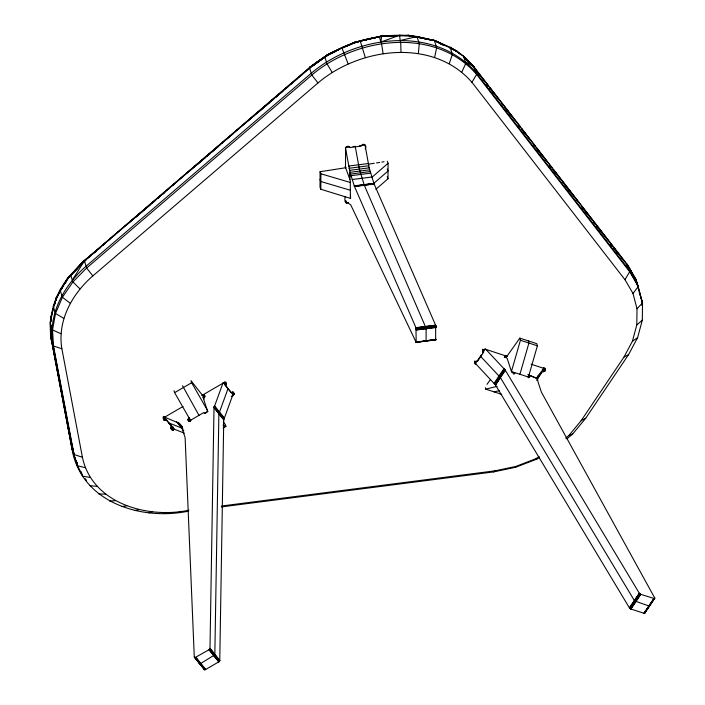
<?xml version="1.0" encoding="UTF-8"?>
<svg xmlns="http://www.w3.org/2000/svg" width="705" height="705" viewBox="0 0 705 705"><rect width="100%" height="100%" fill="white"/><g stroke="black" fill="none" stroke-linecap="round" stroke-linejoin="round"><path stroke-width="1.06" d="M204.089 397.162C199.083 392.438 207.711 394.87 203.084 397.435L207.323 410.486C207.702 412.125 204.926 414.126 203.851 412.513L190.209 420.462C187.979 422.022 187.248 418.594 189.381 417.915M346.093 167.675L320.079 171.738L320.008 187.213L320.81 189.248L350.632 198.449L350.403 194.844M320.81 189.248L320.872 173.774L320.079 171.738M345.362 196.316C344.269 198.572 344.71 204.944 348.517 202.661M345.494 167.816L345.582 148.094C345.626 146.111 349.31 145.397 349.583 147.574L361.304 146.067C362.37 142.172 367.737 145.124 365.296 148.843M350.394 198.008L350.297 180.647L345.15 166.398M375.836 189.328L388.014 178.744L388.085 163.269L387.283 161.233M435.664 339.757L435.646 325.322L374.038 183.785L369.164 167.843L365.04 145.063L359.594 145.759M565.648 438.202L568.9 435.478L581.149 420.682L623.969 357.082L632.385 341.273L636.791 324.943L637.003 308.781L633.011 293.492L624.983 279.709L471.945 82.318C433.011 37.709 359.788 47.402 318.008 82.943L92.84 275.919C72.201 293.747 57.123 320.828 61.873 348.755L82.406 457.254C92.161 503.643 147.697 518.959 188.931 510.209M641.894 305.441L641.955 301.114L637.681 284.741L629.089 269.98L476.042 72.597C434.368 24.825 355.963 35.206 311.231 73.267L86.063 266.243C63.961 285.331 47.817 314.315 52.91 344.225L73.435 452.725L76.669 463.925L81.956 474.377M566.846 438.898L572.645 434.051L585.758 418.206L628.578 354.606L637.584 337.677L642.308 320.193L642.537 302.894L635.963 279.453L627.309 264.551L626.375 264.252L627.344 266.111L626.375 264.252M184.384 433.126L173.844 429.045L164.089 416.902L179.22 423.317L181.696 427.071L185.124 437.743L194.289 656.945L195.021 657.606L208.98 649.746L209.993 648.441L214.003 407.684L223.177 382.462L232.932 394.606L223.749 419.827L219.766 660.426L218.903 661.784L205.693 669.486L204.573 669.724L204.045 669.089M634.685 600.96L648.829 605.93L649.446 606.009L649.728 605.207L649.261 606.018M221.229 506.93L493.597 471.909L515.681 467.239L515.699 466.481L535.447 458.885L539.237 456.681M426.093 340.735L426.137 328.521M231.275 396.272C235.073 396.263 234.633 390.781 231.161 392.703L225.336 385.45C227.75 384.251 225.151 381.458 223.344 382.974L201.771 395.549M416.611 330.407L416.637 328.777M72.254 446.388L71.725 447.437C80.035 501.969 140.568 521.171 188.543 511.134M349.636 179.669L349.988 172.32L345.415 147.583L349.777 147.019M349.654 179.475L349.988 172.32L369.623 169.799M345.177 201.286L350.658 204.714L416.179 342.41L415.968 327.702L354.509 186.552L349.988 172.32M418.373 53.598L419.263 43.622L416.972 36.554C378.814 31.073 339.167 43.472 309.469 67.715L311.813 75.047L318.008 82.943M363.727 40.441L381.608 36.026L380.964 41.992L399.656 35.25L416.972 36.554L434.774 40.538L408.706 35.638M536.567 380.321L542.462 371.561C544.26 372.469 546.86 369.517 544.471 368.574L531.05 364.177M322.555 58.656L328.927 54.17L309.469 67.715L328.927 54.17L312.641 65.821M434.641 57.361L436.686 47.658L434.395 40.59L416.972 36.554L400.105 40.538L400.687 42.318L401.013 52.373M214.831 654.663L218.876 413.756L228.059 388.534M51.703 316.642L50.214 322.855L51.157 338.788L71.725 447.437L77.25 465.705L85.42 467.715M54.435 305.239L56.233 297.783L59.502 292.178M51.121 320L51.077 317.885L50.927 321.207L50.813 318.052L53.324 308.852M54.444 304.771L56.391 297.616L58.806 293.791M51.35 316.862L52.461 312.791M55.801 300.568L56.638 297.51M51.721 337.889L51.157 338.788L53.483 346.005L74.016 454.505L82.406 457.254M51.192 338.938C47.728 317.426 54.62 295.527 67.636 278.352L84.424 260.498L96.576 250.627M528.398 377.06L537.395 345.82L536.796 343.67L519.832 338.118L520.431 340.268L511.433 371.509C511.936 374.637 517.338 371.949 513.804 374.267M519.92 374.285L528.917 343.044L528.318 340.894M449.305 63.556L452.39 54.285L450.09 47.217L434.774 40.538L418.356 37.33M435.84 339.854L416.082 342.348M328.927 54.17L309.795 67.53L84.309 260.815L70.623 274.862L60.119 290.196L53.227 306.402L55.519 313.469L52.514 329.922L53.483 346.005L61.873 348.755M461.872 71.963L465.846 63.291L463.546 56.224L456.514 50.883L453.994 50.09M214.769 654.83L200.819 663.414C199.876 664.454 198.114 662.215 200.114 663.669L200.819 663.414L199.268 663.361M56.946 297.466L58.356 294.831M416.038 342.277L435.91 339.325M60.595 290.31L67.689 278.167L84.3 260.7L309.68 67.513L328.777 54.038L309.592 67.521L328.671 54.003M56.171 297.995L67.821 278.052L72.042 274.051L68.306 278.017L71.522 274.448L70.359 276.289M62.066 288.222L63.15 286.362M64.234 284.503L68.032 277.999L84.424 260.498L67.636 278.352L84.344 260.956L310.218 67.759M65.6 282.652L66.684 280.801M471.945 82.318L476.624 74.377L474.262 67.169L463.546 56.224L450.09 47.217L456.699 51.016L449.905 47.843M624.983 279.709L629.662 271.76L627.309 264.551M480.466 356.201L500.224 377.325L495.509 385.009L629.415 607.877L630.728 608.944L643.894 613.262L644.784 613.244L644.793 612.539M84.362 260.533L86.644 268.023L92.84 275.919M537.131 378.726L544.26 368.133L538.444 375.316L537.492 377.369L537.862 381.396L541.361 392.059L654.672 597.875L654.531 598.642L640.783 594.341L639.382 593.346L505.159 369.993L485.401 348.869L482.661 352.949M72.342 280.141L84.344 260.956M481.568 354.571L475.531 363.533L495.509 385.009L505.379 370.337M482.59 349.178L483.604 352.297L477.708 361.057L476.192 361.092L474.976 361.982L474.765 363.207L475.699 364.044L474.685 360.925M504.331 357.444C504.815 355.126 507.679 355.435 505.274 357.532M504.533 357.417L505.626 355.787M504.754 357.417L505.855 355.796M505.009 357.461L506.102 355.831M494.161 383.256L504.031 368.592M494.478 383.608L504.348 368.935M494.769 383.952L504.639 369.288M495.042 384.304L504.912 369.64M495.289 384.657L505.159 369.993M528.133 377.149L529.235 375.527L528.494 374.937M528.327 377.369L529.235 375.527M528.494 377.589L529.429 375.739M528.618 377.801L529.596 375.959M536.752 377.898L538.444 375.316M629.415 607.877L639.285 593.213L640.783 594.341L630.904 609.014M629.503 608.018L639.382 593.346M629.618 608.151L639.488 593.487M629.741 608.292L639.62 593.628M629.891 608.424L639.761 593.76M630.041 608.547L639.92 593.883M630.208 608.662L640.078 593.998M630.376 608.776L640.255 594.103M630.552 608.864L640.431 594.2M630.728 608.944L640.607 594.28M643.894 613.262L653.764 598.598L654.786 598.21L644.661 613.306M644.114 613.324L653.993 598.66M644.326 613.35L654.672 597.875M644.502 613.35L654.751 598.043M69.698 277.109L71.522 274.448M213.853 655.817L214.884 654.363L214.02 655.712M219.766 660.426L218.735 661.889L208.98 649.746M487.04 384.322L490.195 379.88M505.961 357.664L519.832 338.118M633.011 293.492L638.263 286.521L629.662 271.76L476.624 74.377C434.95 26.614 356.545 36.995 311.813 75.047L86.644 268.023L72.915 281.93L62.41 297.272L55.519 313.469L63.776 318.369M536.734 378.664L539.325 375.474M50.813 318.052L50.214 322.855L52.514 329.922L60.956 333.729M75.726 270.059L84.512 260.489M637.003 308.781L642.537 302.894L640.519 296.708M74.025 271.628L68.032 277.999L73.311 272.43M76.528 269.292L84.759 260.559L73.725 272.13M67.636 278.352L84.309 260.815M73.752 272.139L78.951 266.772M82.67 262.939L84.9 260.63M56.391 297.616L50.566 318.501L50.628 320.616M74.527 271.399L77.532 268.349M83.551 262.26L86.724 259.308M371.852 177.369L388.085 163.269M373.438 183.705L388.05 171.007L387.248 168.971M636.791 324.943L642.308 320.193M98.242 249.2L101.582 246.336M103.247 244.908L105.75 242.767M108.253 240.625L109.918 239.189M113.249 236.334L114.924 234.906M126.6 224.895L155.787 199.885M157.453 198.449L160.793 195.593M162.458 194.166L164.961 192.024M167.464 189.874L169.958 187.733M172.461 185.591L174.135 184.155M187.477 172.725L214.999 149.134M216.664 147.706L219.995 144.851M221.67 143.415L224.172 141.273M226.675 139.132L229.169 136.981M231.672 134.84L233.346 133.412M236.677 130.557L238.343 129.121M247.517 121.26L274.21 98.392M275.875 96.964L279.206 94.1M280.881 92.672L283.384 90.531M285.877 88.381L288.38 86.239M290.883 84.098L292.557 82.67M295.888 79.806L297.554 78.378M308.402 69.09L310.068 67.654M88.389 257.88L90.892 255.739M93.395 253.588L95.898 251.447M98.4 249.306L100.066 247.869M103.397 245.014L105.071 243.586M135.924 217.14L145.935 208.565M147.601 207.129L150.103 204.988M152.606 202.846L155.109 200.705M157.612 198.554L159.277 197.127M162.608 194.272L164.283 192.835M196.801 164.961L205.146 157.814M206.812 156.387L210.152 153.531M211.817 152.095L214.32 149.953M216.823 147.812L218.488 146.384M221.819 143.52L223.494 142.093M256.849 113.505L264.357 107.072M266.023 105.644L269.354 102.78M271.028 101.353L273.531 99.211M276.034 97.061L278.528 94.919M281.031 92.778L282.705 91.35M309.513 67.98L328.618 54.188L339.466 49.253M312.87 65.812L320.819 59.969L312.747 65.724M322.582 58.674L327.102 55.721M178.744 512.394L180.216 511.328M493.597 471.909L495.069 470.834L515.699 466.481M309.477 67.839L324.741 56.788L335.562 51.562M309.469 67.715L328.618 54.047L354.218 42.388L381.669 36.034M309.486 67.627L328.618 54.188M632.385 341.273L637.584 337.677M190.482 420.374L174.62 392.659L191.645 382.727L191.046 380.762L203.815 397.047M183.009 406.477L164.256 417.404C161.842 418.611 164.441 421.396 166.239 419.889L172.064 427.133C168.231 429.433 176.558 431.962 173.324 427.45M204.283 413.615L208.063 411.403M223.08 428.102L225.917 426.454L225.318 424.481L223.3 421.916M515.681 467.239L536.822 459.114L539.581 457.51M623.969 357.082L628.578 354.606M581.149 420.682L585.758 418.206M331.782 53.227C345.855 44.582 361.727 39.824 377.924 37.162M346.384 46.336L354.262 42.529L381.749 36.149L394.87 35.77L381.555 36.122M163.683 513.487L166.151 512.341M341.44 48.363L354.218 42.415L377.898 37.18M339.669 49.288L329.905 53.721L342.066 47.728L351.125 44.389M341.617 48.398L354.307 42.635L361.639 40.925M434.624 40.423L445.119 45.684M568.9 435.478L572.645 434.051M505.432 355.813L505.265 357.03L507.195 358.448L511.433 371.509L528.75 377.157L529.719 377.016L529.719 376.17M649.851 605.542L649.049 605.992M354.245 42.459L381.749 36.149L360.185 40.89L341.819 47.658L348.182 63.961M358.166 41.798L360.176 41.057M148.94 512.861L152.377 511.76M485.348 387.706L485.754 389.142L497.14 386.331M494.231 391.918L499.404 390.64M380.674 36.519L378.973 36.933L380.665 36.704M381.749 36.149L379.255 36.713L381.546 43.78L383.141 53.739M134.805 510.535L139.176 509.592M368.856 164.115L374.276 163.269M376.444 162.925L379.695 162.423M381.863 162.079L384.031 161.745M121.568 506.551L126.812 505.873M353.046 146.605L355.232 146.323L359.347 169.103L364.274 185.177L426.128 328.274M348.675 166.063L368.31 163.542M349.09 168.275L368.724 165.745M349.53 170.372L369.164 167.843M350.464 174.1L370.09 171.579M350.949 175.695L370.574 173.166M352.192 179.528L371.817 177.008M354.262 185.891L373.888 183.362M354.307 186.041L373.941 183.512M354.359 186.182L373.985 183.653M354.412 186.314L374.082 183.917M354.509 186.552L374.135 184.031M415.968 327.702L435.593 325.172L435.946 327.005L416.311 329.535M416.02 327.843L435.646 325.322M435.699 325.498L416.073 328.028L416.329 330.002L435.963 327.481M416.126 328.239L435.752 325.719M416.179 328.477L435.805 325.957M416.223 328.742L435.849 326.212M416.258 329.006L435.893 326.477M416.294 329.27L435.919 326.75M416.329 329.781L435.954 327.252M416.267 342.128L435.901 339.475M416.25 342.233L435.884 339.713M221.617 506.005L495.069 470.834M385.908 36.308L394.694 35.77M399.092 35.497L396.889 35.629L406.574 35.602M109.495 500.999L115.541 500.682M394.694 35.699L381.52 36.308L394.571 35.99M381.828 36.352L394.967 35.929M404.829 35.611L408.962 35.347M400.343 35.611L409.094 35.356L399.118 35.594M381.608 36.026L394.835 35.708M402.291 35.602L409.208 35.47M474.262 67.169L469.512 63.08M98.823 493.985L105.574 494.126M204.142 669.433L205.693 669.486L195.937 657.342M627.371 264.692L473.284 66.023L474.165 67.045L473.337 66.869L479.4 74.695M89.782 485.648L97.123 486.344M412.963 36.29L409.772 35.796L411.87 36.263M535.447 458.885L536.822 459.114M90.363 477.479L82.538 476.157L81.101 471.733M408.838 35.444L416.664 36.942M424.525 38.775L426.631 39.189M428.746 39.612L432.958 40.449L428.763 39.515M420.356 37.691L416.153 36.783L420.198 37.717M422.462 38.149L426.666 39.057M320.872 173.774L350.464 182.524M350.429 190.262L320.837 181.511L320.044 179.475M520.431 340.268L537.395 345.82M507.3 356.404L485.622 349.31C483.824 348.402 481.215 351.354 483.604 352.297M485.754 389.142L501.775 394.386M168.962 422.974L182.851 428.49M527.939 374.646L537.369 378.603L528.212 374.778M440.105 43.613L444.943 45.658M222.974 425.177L225.917 426.454M434.395 40.59L445.058 45.578M434.439 40.397L456.699 51.016M450.072 48.046L452.046 48.998M454.029 49.94L456.012 50.883M435.99 41.595L442.899 44.9M635.672 601.612L634.35 600.545L500.224 377.325M465.265 61.502L474.324 67.31L463.89 57.51M635.839 601.682L634.553 600.819M70.209 303.238L62.41 297.272L60.119 290.196M488.556 85.984L472.694 65.953L485.674 82.494M456.514 50.883L460.691 54.62M456.285 50.839L457.871 52.276M467.433 60.912L473.892 66.887M80.017 288.909L72.915 281.93L70.623 274.862M463.546 56.224L474.324 67.31M473.284 66.023L474.042 66.957M214.399 405.71L224.155 417.853M214.267 406.115L224.014 418.259M214.153 406.521L223.908 418.664M214.073 406.917L223.829 419.061M203.833 394.589L205.049 396.104M214.02 407.305L223.776 419.449M203.604 394.544L204.829 396.06M203.357 394.536L204.573 396.051M214.003 407.684L223.749 419.827M203.093 394.562L204.917 396.844M202.811 394.633L204.644 396.915M202.529 394.738L204.362 397.021M203.084 397.435L204.3 398.951M189.107 418.091L190.94 420.365M188.861 418.294L190.685 420.568M188.632 418.514L190.465 420.788M188.438 418.752L190.262 421.026M188.27 419.008L190.094 421.282M188.138 419.255L189.971 421.537M188.05 419.51L189.275 421.026M188.006 419.757L189.231 421.273M188.006 419.986L189.231 421.511M180.268 424.401L182.101 426.675M179.22 423.317L182.313 427.168M177.977 422.418L182.243 427.732M176.541 421.731L183.855 430.834M210.011 648.292L219.749 660.585M209.958 648.6L219.713 660.735M209.896 648.759L219.652 660.902M209.817 648.917L219.572 661.061M209.711 649.076L219.466 661.22M209.596 649.235L219.352 661.369M209.456 649.375L219.211 661.519M209.306 649.516L219.061 661.66M209.147 649.64L218.903 661.784M195.708 657.465L205.463 669.6M205.225 669.688L195.47 657.545L194.289 656.945L204.573 669.724M195.241 657.598L204.988 669.741M195.021 657.606L204.776 669.75M194.316 657.13L204.397 669.662M473.011 65.944L473.725 66.852M489.904 87.72L520.246 126.847M521.594 128.592L535.077 145.979M536.426 147.724L551.927 167.719M553.275 169.456L580.92 205.111M582.268 206.847L612.61 245.975M613.958 247.719L626.763 264.243L632.447 274.562M487.023 84.239L488.371 85.975M489.719 87.711L499.158 99.89M501.854 103.362L503.203 105.107M504.551 106.843L514.659 119.885M518.704 125.102L520.052 126.838M521.4 128.583L530.169 139.89M533.535 144.234L534.884 145.97M536.232 147.715L546.349 160.758M550.393 165.975L551.742 167.711M553.09 169.447L561.18 179.881M562.528 181.626L563.877 183.362M565.225 185.098L578.038 201.621M582.083 206.838L592.191 219.881M594.218 222.489L595.566 224.234M596.915 225.97L607.701 239.885M611.068 244.23L612.416 245.966M613.764 247.711L624.551 261.625M486.82 84.256L488.168 85.992M489.517 87.737L494.91 94.69M501.652 103.388L503 105.124M504.348 106.86L510.411 114.686M518.501 125.129L519.849 126.865M521.198 128.601L525.921 134.69M533.341 144.252L534.69 145.997M536.038 147.733L541.431 154.686M550.191 165.992L551.539 167.728M552.887 169.473L556.263 173.818M565.022 185.124L571.764 193.822M581.881 206.865L583.229 208.601M584.577 210.337L587.274 213.818M594.015 222.516L595.364 224.252M596.712 225.988L602.775 233.822M610.874 244.256L612.222 245.992M613.57 247.728L618.285 253.818M486.609 84.309L487.957 86.045M518.298 125.173L519.647 126.918M549.979 166.045L551.328 167.781M596.5 226.041L597.849 227.786M610.662 244.3L612.01 246.045M85.252 478.686L86.565 480.413M332.231 72.492L327.041 63.855L324.741 56.788M633.143 275.576L627.212 264.437L635.963 279.453L637.963 287.384M191.645 382.727L207.517 410.451M199.004 415.412L182.533 385.723M626.939 264.278L633.028 275.514L627.089 264.34M627.212 264.437L634.791 278.501M635.804 280.379L637.32 283.19L637.417 285.102M626.763 264.243L630.279 270.764M631.283 272.632L632.288 274.492M74.228 454.346L71.69 447.287L74.95 458.638L77.356 463.388M74.95 458.638L77.286 463.493M416.488 330.293L416.17 328.997M387.212 176.717L388.014 178.744M71.936 446.653L73.064 449.64L70.518 439.136M51.289 338.303L71.822 446.811L72.923 449.816M51.209 338.462L71.698 447.129L73.531 452.134M71.743 446.97L72.835 449.993M71.698 447.129L74.236 454.249M71.822 446.811L72.897 449.861M544.745 368.063L545.423 370.143M544.657 368.31L545.335 370.389M544.524 368.556L545.194 370.636M544.339 368.786L545.018 370.865M543.784 367.948L544.806 371.068M543.537 368.133L544.551 371.253M543.264 368.283L544.278 371.403M543.299 369.446L543.978 371.526M542.991 369.535L543.67 371.614M542.683 369.579L543.352 371.658M542.365 369.587L543.044 371.667M482.669 350.112L483.348 352.192M482.44 349.971L483.119 352.051M474.765 361.859L475.434 363.939M474.536 361.718L475.214 363.798M474.342 361.55L475.02 363.63M360.185 40.89L365.34 57.643M346.04 201.04L346.719 203.119M345.75 200.978L346.428 203.058M345.485 200.881L346.164 202.961M233.408 392.024L234.086 394.104M233.302 392.271L233.981 394.351M233.152 392.509L233.831 394.589M232.958 392.729L233.637 394.809M232.394 391.883L233.408 395.003M232.139 392.059L233.152 395.179M225.653 382.039L226.331 384.119M225.6 382.295L226.27 384.375M225.494 382.542L226.164 384.622M225.344 382.78L226.014 384.86M224.807 381.96L225.829 385.08M224.587 382.163L225.6 385.282M224.322 382.33L225.336 385.45M172.76 426.64L173.774 429.759M172.461 426.745L173.474 429.865M172.143 426.816L173.157 429.935M171.385 425.053L172.848 429.971M171.526 426.842L172.54 429.962M171.227 426.798L172.24 429.918M170.954 426.719L171.967 429.838M171.042 427.635L171.712 429.724M170.821 427.486L171.5 429.565M164.944 416.911L165.957 420.03M164.644 417.016L165.657 420.136M164.327 417.087L165.349 420.215M164.018 417.122L165.032 420.242M163.71 417.122L164.723 420.242M163.41 417.078L164.424 420.198M163.137 416.99L164.15 420.11M163.225 417.915L163.904 419.995M174.02 390.685L174.62 392.659M638.633 289.685L635.963 279.453L636.562 282.679M639.171 291.738L640.237 295.827M425.776 326.433L426.146 328.742L425.89 326.767M52.161 341.238L52.567 343.388M56.426 363.798L56.841 365.948M64.155 404.617L64.56 406.767M67.001 419.66L67.407 421.81M68.42 427.177L68.834 429.327M51.403 338.153L52.426 343.529M52.831 345.679L53.844 351.046M54.25 353.196L54.655 355.346M55.677 360.713L58.11 373.606M58.524 375.756L59.537 381.123M59.943 383.273L62.384 396.166M62.789 398.316L64.419 406.908M64.825 409.059L65.838 414.425M66.244 416.576L67.266 421.951M67.671 424.102L68.685 429.468M69.09 431.619L70.112 436.985M416.664 329.015L416.717 329.878M399.656 35.25L400.105 40.538M50.734 321.454L50.637 318.263L50.725 321.48M51.121 330.83L50.919 325.595L51.121 333.033M51.06 326.521L51.121 328.636M50.786 325.913L51.165 338.629L50.831 325.763M50.848 325.701L51.121 335.272M636.58 282.07L635.549 280.193L636.597 282.07M628.111 267.028L626.578 264.234L628.058 267.019"/></g></svg>
